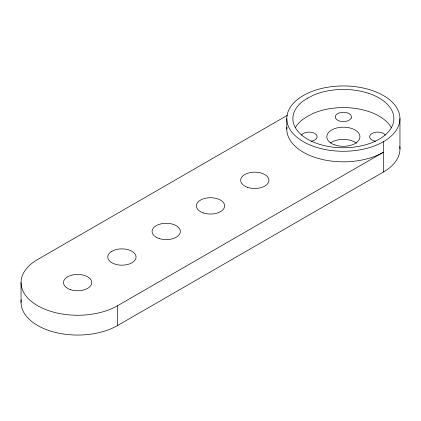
<?xml version="1.0" encoding="UTF-8"?>
<svg xmlns="http://www.w3.org/2000/svg" width="421" height="421" viewBox="0 0 421 421"><rect width="100%" height="100%" fill="white"/><g stroke="black" fill="none" stroke-linecap="round" stroke-linejoin="round"><path stroke-width="0.63" d="M330.511 142.935L332.306 141.845A16.566 9.567 0 0 1 353.819 141.54L355.703 142.572A16.566 9.567 0 0 1 356.534 143.151M287.438 115.27L37.622 259.499A56.577 32.664 0 0 0 37.622 305.693A56.577 32.664 0 0 0 117.633 305.693L383.378 152.265A56.577 32.664 0 0 1 320.192 158.964A56.577 32.664 0 0 1 286.896 127.242M21.224 299.831A56.577 32.664 0 0 0 53.941 332.053A56.577 32.664 0 0 0 117.633 325.491L383.378 172.063A56.577 32.664 0 0 0 399.776 146.403M311.119 141.261L313.066 140.798A8.083 4.668 0 0 0 313.066 132.715L311.119 132.247A8.083 4.668 0 0 0 301.431 135.162M375.632 141.261L373.685 140.798A8.083 4.668 0 0 1 373.685 132.715L375.632 132.247A8.083 4.668 0 0 1 385.32 135.162M399.95 118.606A56.577 32.664 0 0 1 315.087 146.897A56.577 32.664 0 0 1 315.087 90.32A56.577 32.664 0 0 1 399.95 118.606L399.95 148.966M383.378 141.703L383.378 172.063M286.801 118.606L286.801 129.168M117.633 305.693L117.633 325.491M21.05 282.596L21.05 302.394M295.332 127.742A50.515 29.165 0 0 1 302.51 119.611L307.825 116.233L313.682 113.16A50.515 29.165 0 0 1 391.414 127.742M351.182 118.133L350.372 119.259A8.083 4.668 0 0 1 336.374 119.259L335.569 118.133A8.083 4.668 0 0 1 343.373 112.26A8.083 4.668 0 0 1 351.182 118.133M111.918 251.248L110.476 252.221A14.146 8.167 0 0 0 111.918 262.799A14.146 8.167 0 0 0 130.231 263.63L131.92 262.799A14.146 8.167 0 0 0 131.92 251.248A14.146 8.167 0 0 0 111.918 251.248M307.825 98.082L302.51 101.466A50.515 29.165 0 0 0 332.874 147.134A50.515 29.165 0 0 0 392.782 112.544A50.515 29.165 0 0 0 313.682 95.014L307.825 98.082M203.427 212.952A14.146 8.167 0 0 0 224.646 205.88A14.146 8.167 0 0 0 203.427 198.807A14.146 8.167 0 0 0 203.427 212.952M247.722 187.382A14.146 8.167 0 0 0 268.935 180.309A14.146 8.167 0 0 0 247.722 173.236A14.146 8.167 0 0 0 247.722 187.382M70.554 289.669A14.146 8.167 0 0 0 91.767 282.596A14.146 8.167 0 0 0 70.554 275.523A14.146 8.167 0 0 0 70.554 289.669M159.138 238.523A14.146 8.167 0 0 0 180.351 231.45A14.146 8.167 0 0 0 159.138 224.382A14.146 8.167 0 0 0 159.138 238.523M334.332 144.771A16.566 9.567 0 0 0 359.918 137.272A16.566 9.567 0 0 0 335.874 128.226A16.566 9.567 0 0 0 334.332 144.771"/></g></svg>
